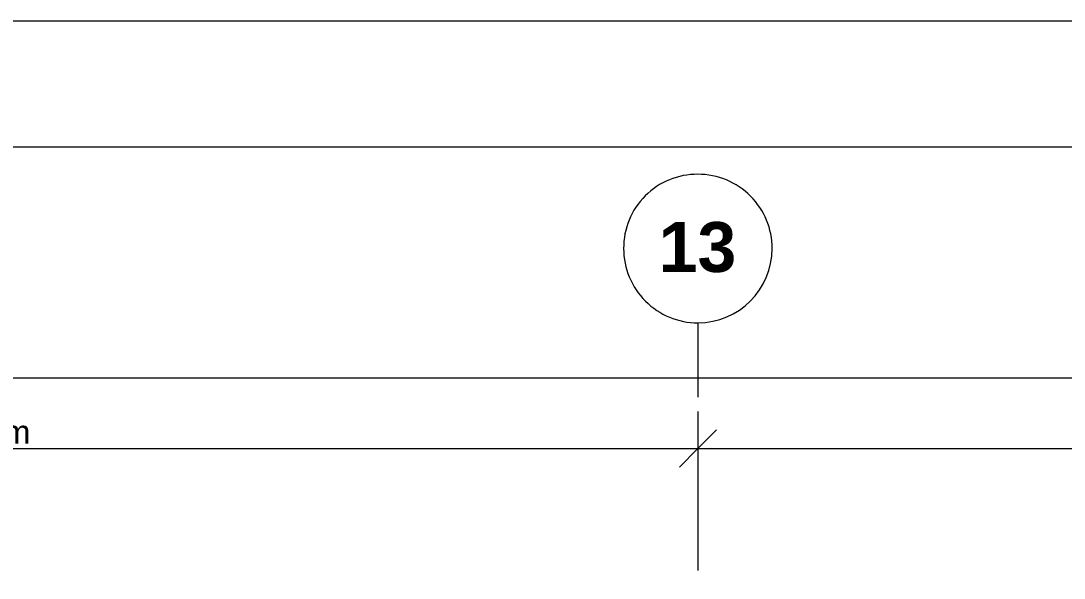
# Model space of a CAD drawing. Header units: metres. Extents: x -2 to 237, y -8 to 52.
# Drawn here: x 10.2 to 16.9, y 48.62 to 52.2 of the extents above; entities that cross this region are included whole.
import ezdxf

# ---------------------------------------------------------------- set-up
doc = ezdxf.new("R2010")
doc.units = ezdxf.units.M
for name, color, linetype, lineweight in [('HVAC - Ductos', 5, 'Continuous', 0), ('PDF2_Text', 7, 'Continuous', 0), ('pie de plano', 251, 'Continuous', 0)]:
    doc.layers.add(name, color=color, linetype=linetype, lineweight=lineweight)
doc.layers.add('PDF2_Geometry', color=7, linetype='Continuous', lineweight=0, true_color=0xaaaaaa)
doc.styles.add('PDF Helvetica', font='')
doc.styles.add('PDF Helvetica Bold', font='')
doc.styles.get('PDF Helvetica').set_extended_font_data('Helvetica')
doc.styles.get('PDF Helvetica Bold').set_extended_font_data('Helvetica', bold=True)

msp = doc.modelspace()

# ---------------------------------------------------------------- linework, layer by layer
at = {"layer": 'HVAC - Ductos', "color": 252, "lineweight": 0, "true_color": 0x939598}
for points in [[(5.1014, 49.9048), (56.2108, 49.9048)], [(14.5491, 49.6892), (14.5491, 49.4507), (14.5491, 49.2123)], [(14.6683, 49.57), (14.5491, 49.4507), (14.4298, 49.3316)], [(5.1014, 49.4507), (14.5491, 49.4507), (23.7537, 49.4507), (32.9583, 49.4507), (42.163, 49.4507), (51.3722, 49.4507), (56.2108, 49.4507)]]:
    msp.add_lwpolyline(points, dxfattribs=at)
at = {"layer": 'PDF2_Geometry', "lineweight": 0}
msp.add_lwpolyline([(14.5491, 51.2119, 0.418242), (14.0721, 50.7349, 0.414636), (14.5491, 50.258, 0.41105), (15.026, 50.7349, 0.414666)], format="xyb", close=True, dxfattribs=at)
at = {"layer": 'PDF2_Geometry', "color": 252, "lineweight": 0, "true_color": 0x939598}
for points in [[(14.5491, 50.2534), (14.5491, 49.781)], [(14.5491, 49.6204), (14.5491, 49.4599)]]:
    msp.add_lwpolyline(points, dxfattribs=at)
at = {"layer": 'PDF2_Geometry', "lineweight": 0}
msp.add_lwpolyline([(14.5491, 49.304), (14.5491, 48.6665)], dxfattribs=at)
at = {"layer": 'pie de plano', "color": 7, "lineweight": 0}
msp.add_lwpolyline([(87.9709, 52.1972), (87.9709, -7.8416), (-2.0899, -7.8416), (-2.0899, 52.1972)], close=True, dxfattribs=at)
msp.add_lwpolyline([(87.4935, 51.3854), (-0.9892, 51.3854), (-0.9892, -7.1767), (87.4935, -7.1767)], dxfattribs=at)

# ---------------------------------------------------------------- texts
at = {"layer": 'PDF2_Text', "color": 253, "lineweight": 0, "true_color": 0xaaaaaa, "insert": (14.2975, 50.7425), "char_height": 0.3204, "attachment_point": 4, "style": 'PDF Helvetica Bold'}
msp.add_mtext('13', dxfattribs=at)
at = {"layer": 'PDF2_Text', "color": 252, "lineweight": 0, "true_color": 0x939598, "insert": (9.6239, 49.5556), "char_height": 0.15017, "attachment_point": 4, "style": 'PDF Helvetica'}
msp.add_mtext('9.20 m', dxfattribs=at)

doc.saveas('drawing.dxf')
